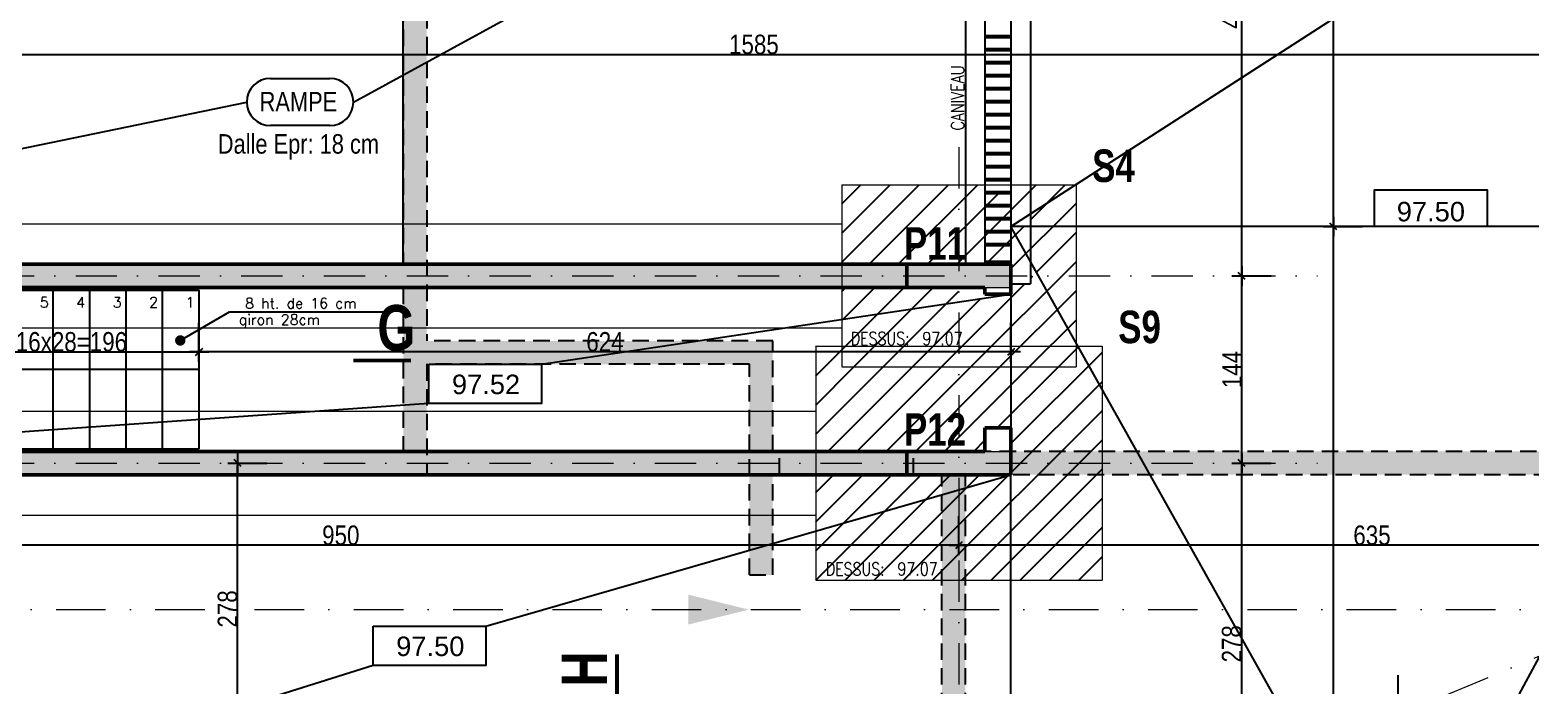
# Model space of a CAD drawing. Header units: centimetres. Extents: x 16433 to 114398, y -50094 to -12305.
# Drawn here: x 40197 to 41350, y -19021 to -18517 of the extents above; entities that cross this region are included whole.
import ezdxf
from ezdxf.enums import TextEntityAlignment as Align

# ---------------------------------------------------------------- set-up
doc = ezdxf.new("R2010")
doc.units = ezdxf.units.CM
doc.header["$LTSCALE"] = 0.5
for name, pattern in [('CACHEX2', [19.05, 12.7, -6.35]), ('TIRETPT2', [12.7, 6.35, -3.175, 0, -3.175]), ('TIRETPTX2', [50.8, 25.4, -12.7, 0, -12.7])]:
    doc.linetypes.add(name, pattern=pattern)
doc.layers.get('DEFPOINTS').update_dxf_attribs({"linetype": 'CONTINUOUS'})
for name, color, linetype in [('01_cote_gen', 4, 'CONTINUOUS'), ('01_linteaux', 2, 'CONTINUOUS'), ('01_murs_sup', 2, 'CACHEX2'), ('01_poch_murs', 253, 'CONTINUOUS'), ('01_poch_poteaux', 250, 'CONTINUOUS'), ('01_poch_Semelles', 253, 'CONTINUOUS'), ('01_texte', 230, 'CONTINUOUS'), ('0DESSIN8', 8, 'CONTINUOUS'), ('AA_COTES', 2, 'CONTINUOUS')]:
    doc.layers.add(name, color=color, linetype=linetype)
for name, color, linetype, lineweight in [('01_murs_coup', 5, 'CONTINUOUS', 60), ('01_poch_pot', 250, 'CONTINUOUS', 0), ('01_Reseaux', 5, 'TIRETPTX2', 18), ('01_sem', 42, 'CONTINUOUS', 15), ('01_tram_axes', 2, 'TIRETPTX2', 9)]:
    doc.layers.add(name, color=color, linetype=linetype, lineweight=lineweight)
doc.styles.add('52', font='romans.shx', dxfattribs={"height": 8})
doc.styles.add('ARIAL', font='arial.ttf')
doc.styles.add('impact', font='impact.ttf')
doc.styles.add('MATTE_TXT', font='arial.ttf')
doc.styles.add('SIMPLEX1', font='SIMPLEX.shx', dxfattribs={"width": 0.8, "height": 10})
doc.styles.add('STYLE2', font='ARIALN.TTF')
doc.dimstyles.new('JB50', dxfattribs={"dimscale": 0.1, "dimtxt": 150, "dimasz": 15, "dimexe": 0.1, "dimexo": 0.1, "dimgap": 0.09, "dimtad": 1, "dimdec": 1, "dimdsep": 46, "dimtxsty": 'STYLE2', "dimblk1": 'BOND_G', "dimblk2": 'BOND_D', "dimsah": 1, "dimcen": 1.5, "dimdle": 0.01, "dimse1": 1, "dimse2": 1, "dimclrd": 4, "dimclre": 2, "dimclrt": 6, "dimazin": 2, "dimtfac": 2.333333, "dimtdec": 1, "dimtix": 1, "dimtmove": 2, "dimatfit": 3, "dimldrblk": 'BOND_G', "dimfxl": 1, "dimtolj": 1, "dimtzin": 0, "dimarcsym": 0})

# ---------------------------------------------------------------- blocks, each defined once
blk = doc.blocks.new('BOND_G')
at = {"layer": 'AA_COTES', "color": 0}
for p, q in [((0, -5), (0, 15)), ((5, 0), (-5, 0)), ((1.77, 1.77), (-1.77, -1.77))]:
    blk.add_line(p, q, dxfattribs=at)
blk = doc.blocks.new('BOND_D')
at = {"layer": 'AA_COTES', "color": 0}
for p, q in [((5, 0), (-5, 0)), ((-1.77, -1.77), (1.77, 1.77)), ((0, 5), (0, -15))]:
    blk.add_line(p, q, dxfattribs=at)
blk = doc.blocks.new('*D95')
at = {"layer": '01_cote_gen', "color": 4, "lineweight": -2, "transparency": 16777216}
blk.add_line((39962.1, -18536.2), (41544.1, -18536.2), dxfattribs=at)
at = {"layer": 'DEFPOINTS', "color": 0, "transparency": 16777216}
for p in [(41545.6, -18536.2), (39960.6, -18597.3), (41545.6, -18617.3)]:
    blk.add_point(p, dxfattribs=at)
at = {"layer": '01_cote_gen', "color": 4, "lineweight": -2, "transparency": 16777216, "xscale": 1.5, "yscale": 1.5, "zscale": 1.5, "rotation": 180}
blk.add_blockref('BOND_G', (39960.6, -18536.2), dxfattribs=at)
at = {"layer": '01_cote_gen', "color": 4, "lineweight": -2, "transparency": 16777216, "xscale": 1.5, "yscale": 1.5, "zscale": 1.5}
blk.add_blockref('BOND_D', (41545.6, -18536.2), dxfattribs=at)
at = {"layer": '01_cote_gen', "color": 6, "transparency": 16777216, "insert": (40753.1, -18528.5), "char_height": 15, "attachment_point": 5, "style": 'STYLE2'}
blk.add_mtext('\\A1;1585', dxfattribs=at)
blk = doc.blocks.new('*D180')
at = {"layer": '01_cote_gen', "color": 4, "lineweight": -2, "transparency": 16777216}
blk.add_line((39637.5, -20578), (39637.5, -18084), dxfattribs=at)
at = {"layer": 'DEFPOINTS', "color": 0, "transparency": 16777216}
for p in [(39637.5, -18082.5), (39720.7, -18082.5), (40307.6, -20579.5)]:
    blk.add_point(p, dxfattribs=at)
at = {"layer": '01_cote_gen', "color": 4, "lineweight": -2, "transparency": 16777216, "xscale": 1.5, "yscale": 1.5, "zscale": 1.5}
for name, p, rotation in [('BOND_D', (39637.5, -18082.5), 90), ('BOND_G', (39637.5, -20579.5), 270)]:
    blk.add_blockref(name, p, dxfattribs=dict(at, rotation=rotation))
at = {"layer": '01_cote_gen', "color": 6, "transparency": 16777216, "insert": (39629.8, -19331), "char_height": 15, "attachment_point": 5, "rotation": 90, "style": 'STYLE2'}
blk.add_mtext('\\A1;2497', dxfattribs=at)
blk = doc.blocks.new('*D185')
at = {"layer": '01_cote_gen', "color": 4, "lineweight": -2, "transparency": 16777216}
blk.add_line((40949.1, -18765), (40328.1, -18765), dxfattribs=at)
at = {"layer": 'DEFPOINTS', "color": 0, "transparency": 16777216}
for p in [(40326.6, -18733), (40950.6, -18739), (40326.6, -18765)]:
    blk.add_point(p, dxfattribs=at)
at = {"layer": '01_cote_gen', "color": 4, "lineweight": -2, "transparency": 16777216, "xscale": 1.5, "yscale": 1.5, "zscale": 1.5, "rotation": 180}
blk.add_blockref('BOND_D', (40326.6, -18765), dxfattribs=at)
at = {"layer": '01_cote_gen', "color": 4, "lineweight": -2, "transparency": 16777216, "xscale": 1.5, "yscale": 1.5, "zscale": 1.5}
blk.add_blockref('BOND_G', (40950.6, -18765), dxfattribs=at)
at = {"layer": '01_cote_gen', "color": 6, "transparency": 16777216, "insert": (40638.6, -18757.3), "char_height": 15, "attachment_point": 5, "style": 'STYLE2'}
blk.add_mtext('\\A1;624', dxfattribs=at)
blk = doc.blocks.new('*D193')
at = {"layer": '01_cote_gen', "color": 4, "lineweight": -2, "transparency": 16777216}
blk.add_line((41128, -19127), (41128, -18852), dxfattribs=at)
at = {"layer": 'DEFPOINTS', "color": 0, "transparency": 16777216}
for p in [(41128, -18850.5), (41422.4, -18850.5), (41355.1, -19128.5)]:
    blk.add_point(p, dxfattribs=at)
at = {"layer": '01_cote_gen', "color": 4, "lineweight": -2, "transparency": 16777216, "xscale": 1.5, "yscale": 1.5, "zscale": 1.5}
for name, p, rotation in [('BOND_D', (41128, -18850.5), 90), ('BOND_G', (41128, -19128.5), 270)]:
    blk.add_blockref(name, p, dxfattribs=dict(at, rotation=rotation))
at = {"layer": '01_cote_gen', "color": 6, "transparency": 16777216, "insert": (41120.3, -18989.5), "char_height": 15, "attachment_point": 5, "rotation": 90, "style": 'STYLE2'}
blk.add_mtext('\\A1;278', dxfattribs=at)
blk = doc.blocks.new('*D195')
at = {"layer": '01_cote_gen', "color": 4, "lineweight": -2, "transparency": 16777216}
blk.add_line((41128, -18849), (41128, -18708), dxfattribs=at)
at = {"layer": 'DEFPOINTS', "color": 0, "transparency": 16777216}
for p in [(41128, -18706.5), (41186.3, -18706.5), (41186.3, -18850.5)]:
    blk.add_point(p, dxfattribs=at)
at = {"layer": '01_cote_gen', "color": 4, "lineweight": -2, "transparency": 16777216, "xscale": 1.5, "yscale": 1.5, "zscale": 1.5}
for name, p, rotation in [('BOND_D', (41128, -18706.5), 90), ('BOND_G', (41128, -18850.5), 270)]:
    blk.add_blockref(name, p, dxfattribs=dict(at, rotation=rotation))
at = {"layer": '01_cote_gen', "color": 6, "transparency": 16777216, "insert": (41120.5, -18778.5), "char_height": 15, "attachment_point": 5, "rotation": 90, "style": 'STYLE2'}
blk.add_mtext('\\A1;144', dxfattribs=at)
blk = doc.blocks.new('*D196')
at = {"layer": '01_cote_gen', "color": 4, "lineweight": -2, "transparency": 16777216}
blk.add_line((41128, -18705), (41128, -18299), dxfattribs=at)
at = {"layer": 'DEFPOINTS', "color": 0, "transparency": 16777216}
for p in [(41062.9, -18297.5), (41128, -18297.5), (41186.3, -18706.5)]:
    blk.add_point(p, dxfattribs=at)
at = {"layer": '01_cote_gen', "color": 4, "lineweight": -2, "transparency": 16777216, "xscale": 1.5, "yscale": 1.5, "zscale": 1.5}
for name, p, rotation in [('BOND_D', (41128, -18297.5), 90), ('BOND_G', (41128, -18706.5), 270)]:
    blk.add_blockref(name, p, dxfattribs=dict(at, rotation=rotation))
at = {"layer": '01_cote_gen', "color": 6, "transparency": 16777216, "insert": (41120.3, -18502), "char_height": 15, "attachment_point": 5, "rotation": 90, "style": 'STYLE2'}
blk.add_mtext('\\A1;409', dxfattribs=at)
blk = doc.blocks.new('*D203')
at = {"layer": '01_cote_gen', "color": 4, "lineweight": -2, "transparency": 16777216}
blk.add_line((40356.3, -19127), (40356.3, -18852), dxfattribs=at)
at = {"layer": 'DEFPOINTS', "color": 0, "transparency": 16777216}
for p in [(40356.3, -18850.5), (40434.3, -18850.5), (40412.1, -19128.5)]:
    blk.add_point(p, dxfattribs=at)
at = {"layer": '01_cote_gen', "color": 4, "lineweight": -2, "transparency": 16777216, "xscale": 1.5, "yscale": 1.5, "zscale": 1.5}
for name, p, rotation in [('BOND_D', (40356.3, -18850.5), 90), ('BOND_G', (40356.3, -19128.5), 270)]:
    blk.add_blockref(name, p, dxfattribs=dict(at, rotation=rotation))
at = {"layer": '01_cote_gen', "color": 6, "transparency": 16777216, "insert": (40348.6, -18962.7), "char_height": 15, "attachment_point": 5, "rotation": 90, "style": 'STYLE2'}
blk.add_mtext('\\A1;278', dxfattribs=at)
blk = doc.blocks.new('*D287')
at = {"layer": '01_cote_gen', "color": 4, "lineweight": -2, "transparency": 16777216}
blk.add_line((40909.1, -18913.7), (39962.1, -18913.7), dxfattribs=at)
at = {"layer": 'DEFPOINTS', "color": 0, "transparency": 16777216}
for p in [(39960.6, -18913.7), (39960.6, -18921.3), (40910.6, -18921.3)]:
    blk.add_point(p, dxfattribs=at)
at = {"layer": '01_cote_gen', "color": 4, "lineweight": -2, "transparency": 16777216, "xscale": 1.5, "yscale": 1.5, "zscale": 1.5, "rotation": 180}
blk.add_blockref('BOND_D', (39960.6, -18913.7), dxfattribs=at)
at = {"layer": '01_cote_gen', "color": 4, "lineweight": -2, "transparency": 16777216, "xscale": 1.5, "yscale": 1.5, "zscale": 1.5}
blk.add_blockref('BOND_G', (40910.6, -18913.7), dxfattribs=at)
at = {"layer": '01_cote_gen', "color": 6, "transparency": 16777216, "insert": (40435.6, -18906.1), "char_height": 15, "attachment_point": 5, "style": 'STYLE2'}
blk.add_mtext('\\A1;950', dxfattribs=at)
blk = doc.blocks.new('*D288')
at = {"layer": '01_cote_gen', "color": 4, "lineweight": -2, "transparency": 16777216}
blk.add_line((41544.1, -18913.7), (40912.1, -18913.7), dxfattribs=at)
at = {"layer": 'DEFPOINTS', "color": 0, "transparency": 16777216}
for p in [(40910.6, -18891.2), (41545.6, -18885.2), (40910.6, -18913.7)]:
    blk.add_point(p, dxfattribs=at)
at = {"layer": '01_cote_gen', "color": 4, "lineweight": -2, "transparency": 16777216, "xscale": 1.5, "yscale": 1.5, "zscale": 1.5, "rotation": 180}
blk.add_blockref('BOND_D', (40910.6, -18913.7), dxfattribs=at)
at = {"layer": '01_cote_gen', "color": 4, "lineweight": -2, "transparency": 16777216, "xscale": 1.5, "yscale": 1.5, "zscale": 1.5}
blk.add_blockref('BOND_G', (41545.6, -18913.7), dxfattribs=at)
at = {"layer": '01_cote_gen', "color": 6, "transparency": 16777216, "insert": (41228.1, -18906.1), "char_height": 15, "attachment_point": 5, "style": 'STYLE2'}
blk.add_mtext('\\A1;635', dxfattribs=at)
blk = doc.blocks.new('*D436')
at = {"layer": '01_cote_gen', "color": 4, "lineweight": -2, "transparency": 16777216}
blk.add_line((40132.1, -18765), (40325.1, -18765), dxfattribs=at)
at = {"layer": 'DEFPOINTS', "color": 0, "transparency": 16777216}
for p in [(40326.6, -18765), (40130.6, -18791.2), (40326.6, -18791.2)]:
    blk.add_point(p, dxfattribs=at)
at = {"layer": '01_cote_gen', "color": 4, "lineweight": -2, "transparency": 16777216, "xscale": 1.5, "yscale": 1.5, "zscale": 1.5, "rotation": 180}
blk.add_blockref('BOND_G', (40130.6, -18765), dxfattribs=at)
at = {"layer": '01_cote_gen', "color": 4, "lineweight": -2, "transparency": 16777216, "xscale": 1.5, "yscale": 1.5, "zscale": 1.5}
blk.add_blockref('BOND_D', (40326.6, -18765), dxfattribs=at)
at = {"layer": '01_cote_gen', "color": 6, "transparency": 16777216, "insert": (40228.6, -18757.3), "char_height": 15, "attachment_point": 5, "style": 'STYLE2'}
blk.add_mtext('\\A1;16x28=196', dxfattribs=at)
blk = doc.blocks.new('*D541')
at = {"layer": '01_cote_gen', "color": 4, "lineweight": -2, "transparency": 16777216}
blk.add_line((41198.4, -19697), (41198.4, -18670), dxfattribs=at)
at = {"layer": 'DEFPOINTS', "color": 0, "transparency": 16777216}
for p in [(41194, -18668.5), (41198.4, -18668.5), (41244.6, -19698.5)]:
    blk.add_point(p, dxfattribs=at)
at = {"layer": '01_cote_gen', "color": 4, "lineweight": -2, "transparency": 16777216, "xscale": 1.5, "yscale": 1.5, "zscale": 1.5}
for name, p, rotation in [('BOND_D', (41198.4, -18668.5), 90), ('BOND_G', (41198.4, -19698.5), 270)]:
    blk.add_blockref(name, p, dxfattribs=dict(at, rotation=rotation))
at = {"layer": '01_cote_gen', "color": 6, "transparency": 16777216, "insert": (41190.8, -19183.5), "char_height": 15, "attachment_point": 5, "rotation": 90, "style": 'STYLE2'}
blk.add_mtext('\\A1;1030', dxfattribs=at)
blk = doc.blocks.new('*D542')
at = {"layer": '01_cote_gen', "color": 4, "lineweight": -2, "transparency": 16777216}
blk.add_line((41198.4, -18667), (41198.4, -18110), dxfattribs=at)
at = {"layer": 'DEFPOINTS', "color": 0, "transparency": 16777216}
for p in [(41186.1, -18108.5), (41198.4, -18108.5), (41162.1, -18668.5)]:
    blk.add_point(p, dxfattribs=at)
at = {"layer": '01_cote_gen', "color": 4, "lineweight": -2, "transparency": 16777216, "xscale": 1.5, "yscale": 1.5, "zscale": 1.5}
for name, p, rotation in [('BOND_D', (41198.4, -18108.5), 90), ('BOND_G', (41198.4, -18668.5), 270)]:
    blk.add_blockref(name, p, dxfattribs=dict(at, rotation=rotation))
at = {"layer": '01_cote_gen', "color": 6, "transparency": 16777216, "insert": (41190.8, -18388.5), "char_height": 15, "attachment_point": 5, "rotation": 90, "style": 'STYLE2'}
blk.add_mtext('\\A1;560', dxfattribs=at)

msp = doc.modelspace()

# ---------------------------------------------------------------- hatches: boundary and pattern name
at = {"layer": '01_murs_sup'}
h = msp.add_hatch(dxfattribs=at)
h.set_pattern_fill('DASH', color=256, scale=2.5, angle=135)
h.set_pattern_definition([(135, (25186.803, -57921.042), (-11.2253202, 2e-15), [7.9375, -7.9375])])
h.paths.add_polyline_path([(41233.633, -19703.484), (41233.633, -19683.484), (41215.633, -19683.484), (41215.633, -19703.484), (41113.633, -19703.484), (41113.633, -19721.484), (41308.633, -19721.484), (41308.633, -20561.484), (41014.633, -20561.484), (41014.633, -20537.484), (40998.633, -20537.484), (40998.633, -20577.484), (42150.633, -20577.484), (42150.633, -20282.484), (42134.633, -20282.484), (42134.633, -20561.484), (41328.633, -20561.484), (41328.633, -19703.484)])
h.paths.add_polyline_path([(41733.633, -20307.484), (41733.633, -20327.484), (41803.633, -20327.484), (41803.633, -20307.484)], flags=17)
h.paths.add_polyline_path([(41914.633, -19897.484), (41914.633, -19948.484), (41930.633, -19948.484), (41930.633, -19932.484), (41930.633, -19897.484)], flags=17)
h.paths.add_polyline_path([(42055.633, -19932.484), (42055.633, -19948.484), (42134.633, -19948.484), (42134.633, -20192.484), (42150.633, -20192.484), (42150.633, -19932.484)], flags=17)
h.paths.add_polyline_path([(41770.633, -19557.484), (41770.633, -19367.484), (41754.633, -19367.484), (41754.633, -19555.484), (40915.633, -19555.484), (40915.633, -19333.484), (40897.633, -19333.484), (40897.633, -19573.484), (41215.633, -19573.484), (41215.633, -19580.484), (41233.633, -19580.484), (41233.633, -19573.484), (41914.633, -19573.484), (41914.633, -19617.484), (41930.633, -19617.484), (41930.633, -19557.484)])
h.paths.add_polyline_path([(41590.633, -19211.484), (41590.633, -19197.484), (41574.633, -19197.484), (41574.633, -19227.484), (41754.633, -19227.484), (41754.633, -19277.484), (41770.633, -19277.484), (41770.633, -19211.484)])
h.paths.add_polyline_path([(40875.633, -18841.484), (40875.633, -18859.484), (40897.633, -18859.484), (40897.633, -19230.484), (40915.633, -19230.484), (40915.633, -18859.484), (41574.633, -18859.484), (41574.633, -18897.484), (41590.633, -18897.484), (41590.633, -18857.484), (41770.633, -18857.484), (41770.633, -18762.484), (41754.633, -18762.484), (41754.633, -18841.484)])
h.paths.add_polyline_path([(41754.633, -18477.484), (41754.633, -18637.484), (41770.633, -18637.484), (41770.633, -18477.484)])
h.paths.add_polyline_path([(41685.633, -18137.484), (41685.633, -18153.484), (41754.633, -18153.484), (41754.633, -18297.484), (41770.633, -18297.484), (41770.633, -18137.484)])
h.paths.add_polyline_path([(41344.633, -18057.484), (41344.633, -18153.484), (41505.633, -18153.484), (41505.633, -18137.484), (41360.633, -18137.484), (41360.633, -18057.484)])
h.paths.add_polyline_path([(41185.633, -18371.484), (41185.633, -18486.484), (41205.633, -18486.484), (41205.633, -18371.484)], flags=17)
h.paths.add_polyline_path([(40485.633, -17917.484), (40485.633, -18287.484), (39976.633, -18287.484), (39976.633, -18082.484), (39960.633, -18082.484), (39960.633, -18328.484), (39976.633, -18328.484), (39976.633, -18307.484), (40483.633, -18307.484), (40483.633, -18697.484), (39976.633, -18697.484), (39976.633, -18678.484), (39960.633, -18678.484), (39960.633, -18718.484), (39976.633, -18718.484), (39976.633, -18715.484), (40483.633, -18715.484), (40483.633, -18841.484), (39976.633, -18841.484), (39976.633, -18821.484), (39960.633, -18821.484), (39960.633, -19249.747), (39976.633, -19249.747), (39976.633, -19207.484), (40005.633, -19207.484), (40005.633, -19189.484), (39976.633, -19189.484), (39976.633, -18859.484), (40501.633, -18859.484), (40501.633, -18774.484), (40749.633, -18774.484), (40749.633, -18936.484), (40767.633, -18936.484), (40767.633, -18859.484), (40772.633, -18859.484), (40772.633, -18841.484), (40767.633, -18841.484), (40767.633, -18756.484), (40501.633, -18756.484), (40501.633, -18465.484), (40785.633, -18465.484), (40785.633, -18447.484), (40501.633, -18447.484), (40501.633, -17933.484), (40765.633, -17933.484), (40765.633, -18354.484), (40785.633, -18354.484), (40785.633, -17933.484), (41344.633, -17933.484), (41344.633, -17967.484), (41360.633, -17967.484), (41360.633, -17917.484)])
at = {"layer": '01_poch_murs'}
h = msp.add_hatch(color=256, dxfattribs=at)
h.dxf.hatch_style = 1
h.paths.add_polyline_path([(40428.633, -19154.484), (39978.633, -19154.484), (39978.633, -18859.484), (40870.633, -18859.484), (40870.633, -18841.484), (39978.633, -18841.484), (39978.633, -18715.484), (40870.633, -18715.484), (40870.633, -18697.484), (39978.633, -18697.484), (39978.633, -18307.484), (40950.633, -18307.484), (40950.633, -18282.485), (40930.633, -18282.484), (40930.633, -18287.484), (40505.633, -18287.484), (40505.633, -17937.484), (40930.633, -17937.484), (40930.633, -18099.484), (40950.633, -18099.484), (40950.633, -17603.484), (41295.633, -17603.484), (41295.633, -17918.484), (41313.633, -17918.484), (41313.633, -17603.484), (41313.633, -17583.484), (40930.633, -17583.484), (40930.633, -17917.484), (40485.633, -17917.484), (40485.633, -18287.484), (39978.633, -18287.484), (39978.633, -18082.484), (39960.633, -18082.484), (39960.633, -20297.466), (40307.633, -20297.484), (40307.633, -20579.484), (42636.633, -20579.484), (42636.633, -20559.484), (42616.632, -20559.484), (42036.633, -20559.484), (40327.633, -20559.484), (40327.633, -20277.485), (39978.633, -20277.467), (39978.633, -19396.747), (39985.633, -19396.747), (39985.633, -19242.747), (39978.633, -19242.747), (39978.633, -19172.484), (40428.633, -19172.484)])
at = {"layer": '01_poch_pot'}
h = msp.add_hatch(color=256, dxfattribs=at)
h.dxf.hatch_style = 1
h.paths.add_polyline_path([(40940.636, -18697.484), (40870.633, -18697.484), (40870.633, -18706.484), (40940.636, -18706.484)])
h.paths.add_polyline_path([(40940.636, -18706.484), (40870.633, -18706.484), (40870.633, -18715.484), (40930.633, -18715.484), (40940.636, -18715.484)])
h.paths.add_polyline_path([(40950.633, -18697.484), (40940.636, -18697.484), (40940.636, -18706.484), (40950.633, -18706.484)])
h.paths.add_polyline_path([(40950.633, -18706.484), (40940.636, -18706.484), (40940.636, -18715.484), (40950.633, -18715.484)])
h = msp.add_hatch(color=256, dxfattribs=at)
h.dxf.hatch_style = 1
h.paths.add_polyline_path([(40940.636, -18841.484), (40870.633, -18841.484), (40870.633, -18850.484), (40940.636, -18850.484)])
h.paths.add_polyline_path([(40940.636, -18850.484), (40870.633, -18850.484), (40870.633, -18859.484), (40930.633, -18859.484), (40940.636, -18859.484)])
h.paths.add_polyline_path([(40950.633, -18841.484), (40940.636, -18841.484), (40940.636, -18850.484), (40950.633, -18850.484)])
h.paths.add_polyline_path([(40950.633, -18850.484), (40940.636, -18850.484), (40940.636, -18859.484), (40950.633, -18859.484)])
at = {"layer": '01_poch_Semelles', "linetype": 'CACHEX2', "ltscale": 2}
h = msp.add_hatch(dxfattribs=at)
h.set_pattern_fill('ANSI31', color=256, scale=5)
h.paths.add_polyline_path([(40910.633, -18636.484), (40820.633, -18636.484), (40820.633, -18697.484), (40910.633, -18697.484)])
h.paths.add_polyline_path([(40915.633, -18636.484), (40910.633, -18636.484), (40910.633, -18697.484), (40915.633, -18697.484)])
h.paths.add_polyline_path([(40930.633, -18636.484), (40915.633, -18636.484), (40915.633, -18697.484), (40930.633, -18697.484)])
h.paths.add_polyline_path([(40950.633, -18642.484), (40930.633, -18642.484), (40930.633, -18652.484), (40950.633, -18652.484)])
h.paths.add_polyline_path([(40950.633, -18652.484), (40930.633, -18652.484), (40930.633, -18662.484), (40950.633, -18662.484)])
h.paths.add_polyline_path([(40950.633, -18662.484), (40930.633, -18662.484), (40930.633, -18672.484), (40950.633, -18672.484)])
h.paths.add_polyline_path([(40950.633, -18672.484), (40930.633, -18672.484), (40930.633, -18682.484), (40950.633, -18682.484)])
h.paths.add_polyline_path([(40950.633, -18682.484), (40930.633, -18682.484), (40930.633, -18695.984), (40950.633, -18695.984)])
h.paths.add_polyline_path([(40965.633, -18668.489), (40950.633, -18668.489), (40965.633, -18695.246)])
h.paths.add_polyline_path([(40950.633, -18668.489), (40950.633, -18672.484), (40950.633, -18682.484), (40950.633, -18695.984), (40950.633, -18697.484), (40950.633, -18706.484), (40965.633, -18706.484), (40965.633, -18695.246)])
h.paths.add_polyline_path([(40965.633, -18636.484), (40950.633, -18636.484), (40950.633, -18668.489), (40965.633, -18658.8)])
h.paths.add_polyline_path([(41000.178, -18636.484), (40965.633, -18636.484), (40965.633, -18658.8)], flags=17)
h.paths.add_polyline_path([(41000.633, -18636.484), (41000.178, -18636.484), (40965.633, -18658.8), (40965.633, -18668.489), (41000.633, -18668.489)])
h.paths.add_polyline_path([(41000.633, -18668.489), (40965.633, -18668.489), (40965.633, -18695.246), (40971.933, -18706.484), (41000.633, -18706.484)])
h.paths.add_polyline_path([(41000.633, -18706.484), (40971.933, -18706.484), (41000.633, -18757.679)], flags=17)
h.paths.add_polyline_path([(40971.933, -18706.484), (40965.633, -18706.484), (40965.633, -18712.484), (40950.633, -18712.484), (40950.633, -18720.484), (40950.639, -18720.484), (40950.633, -18720.485), (40950.633, -18760.484), (41000.633, -18760.484), (41000.633, -18757.679)])
h.paths.add_polyline_path([(41000.633, -18760.484), (40950.633, -18760.484), (40950.633, -18776.484), (41000.633, -18776.484)])
h.paths.add_polyline_path([(40950.633, -18760.484), (40910.633, -18760.484), (40910.633, -18776.484), (40950.633, -18776.484)])
h.paths.add_polyline_path([(40950.633, -18720.485), (40910.633, -18726.473), (40910.633, -18760.484), (40950.633, -18760.484)])
h.paths.add_polyline_path([(40910.633, -18726.473), (40820.633, -18739.945), (40820.633, -18760.484), (40910.633, -18760.484)])
h.paths.add_polyline_path([(40910.633, -18715.484), (40820.633, -18715.484), (40820.633, -18739.945), (40910.633, -18726.473)])
h.paths.add_polyline_path([(40910.633, -18760.484), (40820.633, -18760.484), (40820.633, -18776.484), (40910.633, -18776.484)])
h.paths.add_polyline_path([(40866.052, -18701.095), (40918.515, -18701.095), (40918.515, -18663.595), (40866.052, -18663.595)], flags=9)
h.paths.add_polyline_path([(40879.515, -18761.82), (40916.515, -18761.82), (40916.515, -18746.82), (40879.515, -18746.82)], flags=9)
h.paths.add_polyline_path([(40823.992, -18761.82), (40876.23, -18761.82), (40876.23, -18746.82), (40823.992, -18746.82)], flags=9)
h = msp.add_hatch(dxfattribs=at)
h.set_pattern_fill('ANSI31', color=256, scale=5)
h.paths.add_polyline_path([(40910.633, -18776.484), (40820.633, -18776.484), (40820.633, -18760.484), (40800.633, -18760.484), (40800.633, -18841.484), (40910.633, -18841.484)])
h.paths.add_polyline_path([(41020.633, -18793.355), (41002.205, -18760.484), (41000.633, -18760.484), (41000.633, -18776.484), (40950.633, -18776.484), (40950.633, -18823.484), (40950.633, -18850.484), (41020.633, -18850.484)])
h.paths.add_polyline_path([(40950.633, -18776.484), (40910.633, -18776.484), (40910.633, -18841.484), (40930.633, -18841.484), (40930.633, -18823.484), (40950.633, -18823.484)])
h.paths.add_polyline_path([(41020.633, -18760.484), (41002.205, -18760.484), (41020.633, -18793.355)], flags=17)
h.paths.add_polyline_path([(41020.633, -18850.484), (40950.633, -18850.484), (40950.633, -18859.484), (40950.633, -18940.484), (41020.633, -18940.484)])
h.paths.add_polyline_path([(40950.633, -18859.484), (40910.633, -18871.031), (40910.633, -18940.484), (40950.633, -18940.484)])
h.paths.add_polyline_path([(40950.633, -18859.484), (40910.633, -18859.484), (40910.633, -18871.031)])
h.paths.add_polyline_path([(40910.633, -18859.484), (40800.633, -18859.484), (40800.633, -18902.784), (40910.633, -18871.031)])
h.paths.add_polyline_path([(40910.633, -18871.031), (40800.633, -18902.784), (40800.633, -18940.484), (40910.633, -18940.484)])
h.paths.add_polyline_path([(40864.017, -18844.374), (40920.549, -18844.374), (40920.549, -18806.156), (40864.017, -18806.156)], flags=9)
h.paths.add_polyline_path([(40860.34, -18939.14), (40897.34, -18939.14), (40897.34, -18924.14), (40860.34, -18924.14)], flags=24)
h.paths.add_polyline_path([(40804.817, -18939.14), (40857.055, -18939.14), (40857.055, -18924.14), (40804.817, -18924.14)], flags=24)

# ---------------------------------------------------------------- linework, layer by layer
at = {"layer": '01_linteaux'}
for p, q in [((40965.633, -18292.484), (40965.633, -18712.484)), ((40915.633, -18307.484), (40915.633, -18697.484)), ((40930.633, -18307.484), (40930.633, -18697.484)), ((40950.633, -18307.484), (40950.633, -18697.484)), ((40130.633, -18717.484), (40326.633, -18717.484)), ((40214.633, -18839.484), (40214.633, -18717.484)), ((40242.633, -18839.484), (40242.633, -18717.484)), ((40270.633, -18839.484), (40270.633, -18717.484)), ((40298.633, -18839.484), (40298.633, -18717.484)), ((40326.633, -18839.484), (40326.633, -18717.484)), ((40950.633, -18712.484), (40965.633, -18712.484)), ((40326.633, -18778.484), (40130.633, -18778.484)), ((40130.633, -18839.484), (40326.633, -18839.484))]:
    msp.add_line(p, q, dxfattribs=at)
at = {"layer": '01_murs_coup', "linetype": 'Continuous', "lineweight": 50}
for p, q in [((39978.633, -18697.484), (40950.633, -18697.484)), ((40950.633, -18697.484), (40950.633, -18720.484)), ((39978.633, -18715.484), (40930.633, -18715.484)), ((40930.633, -18715.484), (40930.633, -18720.484)), ((40930.633, -18720.484), (40950.639, -18720.484)), ((40930.633, -18823.484), (40930.633, -18841.484)), ((40930.633, -18823.484), (40950.633, -18823.484)), ((40950.633, -18823.484), (40950.633, -18859.484)), ((39978.633, -18841.484), (40930.633, -18841.484)), ((39978.633, -18859.484), (40950.633, -18859.484))]:
    msp.add_line(p, q, dxfattribs=at)
at = {"layer": '01_murs_sup', "ltscale": 2}
for p, q in [((40483.633, -18307.484), (40483.633, -18697.484)), ((40501.633, -18465.484), (40501.633, -18756.484)), ((40483.633, -18697.484), (39976.633, -18697.484)), ((40483.633, -18715.484), (39976.633, -18715.484)), ((40483.633, -18715.484), (40483.633, -18841.484)), ((40767.633, -18756.484), (40501.633, -18756.484)), ((40767.633, -18841.484), (40767.633, -18756.484)), ((40501.633, -18774.484), (40501.633, -18859.484)), ((40749.633, -18774.484), (40501.633, -18774.484)), ((40749.633, -18936.484), (40749.633, -18774.484)), ((40483.633, -18841.484), (39976.633, -18841.484)), ((40772.633, -18841.484), (40767.633, -18841.484)), ((40772.633, -18859.484), (40772.633, -18841.484)), ((41754.633, -18841.484), (40875.633, -18841.484)), ((40875.633, -18859.484), (40875.633, -18841.484)), ((40501.633, -18859.484), (39976.633, -18859.484)), ((40772.633, -18859.484), (40767.633, -18859.484)), ((40767.633, -18936.484), (40767.633, -18859.484)), ((40897.633, -18859.484), (40875.633, -18859.484)), ((40897.633, -19230.484), (40897.633, -18859.484)), ((40915.633, -19230.484), (40915.633, -18859.484)), ((41574.633, -18859.484), (40915.633, -18859.484)), ((40749.633, -18936.484), (40767.633, -18936.484))]:
    msp.add_line(p, q, dxfattribs=at)
at = {"layer": '01_poch_murs', "const_width": 3}
for points in [[(40930.633, -18522.484), (40950.633, -18522.484)], [(40930.633, -18532.484), (40950.633, -18532.484)], [(40930.633, -18542.484), (40950.633, -18542.484)], [(40930.633, -18552.484), (40950.633, -18552.484)], [(40930.633, -18562.484), (40950.633, -18562.484)], [(40930.633, -18572.484), (40950.633, -18572.484)], [(40930.633, -18582.484), (40950.633, -18582.484)], [(40930.633, -18592.484), (40950.633, -18592.484)], [(40930.633, -18602.484), (40950.633, -18602.484)], [(40930.633, -18612.484), (40950.633, -18612.484)], [(40930.633, -18622.484), (40950.633, -18622.484)], [(40930.633, -18632.484), (40950.633, -18632.484)], [(40930.633, -18642.484), (40950.633, -18642.484)], [(40930.633, -18652.484), (40950.633, -18652.484)], [(40930.633, -18662.484), (40950.633, -18662.484)], [(40930.633, -18672.484), (40950.633, -18672.484)], [(40930.633, -18682.484), (40950.633, -18682.484)], [(40930.633, -18695.984), (40950.633, -18695.984)]]:
    msp.add_lwpolyline(points, dxfattribs=at)
at = {"layer": '01_poch_pot'}
for p, q in [((40930.633, -18715.484), (40950.633, -18715.484)), ((40930.633, -18841.484), (40950.633, -18841.484)), ((40930.633, -18859.484), (40950.633, -18859.484))]:
    msp.add_line(p, q, dxfattribs=at)
at = {"layer": '01_poch_poteaux', "linetype": 'Continuous', "lineweight": 50}
for p, q in [((40870.633, -18697.484), (40870.633, -18715.484)), ((40870.633, -18841.484), (40870.633, -18859.484))]:
    msp.add_line(p, q, dxfattribs=at)
at = {"layer": '01_Reseaux', "ltscale": 3}
for p, q in [((39987.833, -18963.213), (41397.274, -18963.213)), ((40296.133, -19440.484), (41397.274, -18982.161))]:
    msp.add_line(p, q, dxfattribs=at)
for points in [[(40749.206, -18963.213), (40702.622, -18951.688), (40702.622, -18963.213)], [(40749.206, -18963.213), (40702.622, -18974.737), (40702.622, -18963.213)]]:
    msp.add_solid(points, dxfattribs=at)
at = {"layer": '01_sem', "linetype": 'Continuous'}
for p, q in [((40820.633, -18636.484), (41000.633, -18636.484)), ((40820.633, -18636.484), (40820.633, -18776.484)), ((41000.633, -18636.484), (41000.633, -18776.484)), ((39978.633, -18666.484), (40820.633, -18666.484)), ((40028.633, -18746.484), (40820.633, -18746.484)), ((40800.633, -18760.484), (41020.633, -18760.484)), ((40800.633, -18760.484), (40800.633, -18940.484)), ((41020.633, -18760.484), (41020.633, -18940.484)), ((40820.633, -18776.484), (41000.633, -18776.484)), ((40028.633, -18810.484), (40800.633, -18810.484)), ((40028.633, -18890.484), (40800.633, -18890.484)), ((40800.633, -18940.484), (41020.633, -18940.484))]:
    msp.add_line(p, q, dxfattribs=at)
at = {"layer": '01_texte'}
for p, q in [((40445.337, -18572.711), (40930.633, -18307.484)), ((40483.633, -18697.484), (40483.633, -18307.484)), ((40950.633, -18668.489), (41353.133, -18408.487)), ((40381.542, -18554.529), (40427.155, -18554.529)), ((39758.633, -18697.484), (40363.36, -18572.711)), ((40427.155, -18590.894), (40381.542, -18590.894)), ((41228.13, -19163.487), (40950.633, -18668.489)), ((41535.633, -18668.489), (40950.633, -18668.489)), ((41268.13, -19163.487), (41535.633, -18668.489)), ((40589.8, -18774.5), (40950.639, -18720.484)), ((40950.633, -18720.484), (40950.633, -18823.484)), ((40312.239, -18756.147), (40350.048, -18734.166)), ((40350.048, -18734.166), (40468.449, -18734.166)), ((40503.223, -18804.596), (39978.633, -18841.484)), ((40546.955, -18976.011), (40950.633, -18859.484)), ((40950.633, -19119.484), (40950.633, -18859.484)), ((40460.378, -19006.107), (39988.633, -19154.484)), ((41248.13, -19094.381), (41248.13, -19013.694))]:
    msp.add_line(p, q, dxfattribs=at)
for points in [[(41316.548, -18668.489), (41229.971, -18668.489), (41229.971, -18640.393), (41316.548, -18640.393)], [(40503.223, -18774.5), (40589.8, -18774.5), (40589.8, -18804.596), (40503.223, -18804.596)], [(40460.378, -18976.011), (40546.955, -18976.011), (40546.955, -19006.107), (40460.378, -19006.107)]]:
    msp.add_lwpolyline(points, close=True, dxfattribs=at)
at = {"layer": '01_texte', "const_width": 4}
msp.add_lwpolyline([(40310.239, -18756.147, 1), (40314.239, -18756.147, 1)], format="xyb", close=True, dxfattribs=at)
at = {"layer": '01_texte', "const_width": 3}
for points in [[(40489.567, -18771.547), (40445.316, -18771.547)], [(40647.894, -18997.643), (40647.894, -19041.894)]]:
    msp.add_lwpolyline(points, dxfattribs=at)
at = {"layer": '01_texte'}
for centre, start, end in [((40381.542, -18572.711), 90, 270), ((40427.155, -18572.711), 270, 90)]:
    msp.add_arc(centre, 18.182, start, end, dxfattribs=at)
at = {"layer": '01_tram_axes', "linetype": 'TIRETPT2', "ltscale": 10}
for p, q in [((40910.633, -18607.506), (40910.633, -19235.047)), ((39723.041, -18706.484), (41186.35, -18706.484)), ((39723.041, -18850.484), (41186.35, -18850.484))]:
    msp.add_line(p, q, dxfattribs=at)
at = {"layer": '0DESSIN8'}
msp.add_line((41535.633, -18668.489), (40950.633, -18668.489), dxfattribs=at)

# ---------------------------------------------------------------- texts
at = {"layer": '01_texte', "style": 'SIMPLEX1', "width": 0.8}
msp.add_text('CANIVEAU', height=10, rotation=90, dxfattribs=at).set_placement((40917.654, -18569.513), align=Align.BOTTOM_CENTER)
at = {"layer": '01_texte', "width": 0.8}
for s, height, style, p in [('RAMPE', 15, 'MATTE_TXT', (40403.041, -18584.416)), ('Dalle Epr: 18 cm', 15, 'MATTE_TXT', (40403.041, -18616.935)), ('DESSUS:', 10, 'SIMPLEX1', (40850.111, -18762.653)), ('97.07', 10, 'SIMPLEX1', (40898.015, -18762.653)), ('DESSUS:', 10, 'SIMPLEX1', (40830.936, -18939.973)), ('97.07', 10, 'SIMPLEX1', (40878.84, -18939.973))]:
    msp.add_text(s, height=height, dxfattribs=dict(at, style=style)).set_placement(p, align=Align.BOTTOM_CENTER)
at = {"layer": '01_texte', "style": 'impact'}
for s, p in [('S4', (41029.481, -18641.743)), ('P11', (40892.283, -18701.516)), ('S9', (41049.481, -18765.743)), ('P12', (40892.283, -18844.675))]:
    msp.add_text(s, height=25, dxfattribs=at).set_placement(p, align=Align.BOTTOM_CENTER)
at = {"layer": '01_texte', "style": '52'}
for s, p in [('5', (40204.285, -18730.803)), ('4', (40232.285, -18730.803)), ('3', (40260.285, -18730.803)), ('2', (40288.285, -18730.803)), ('1', (40316.285, -18730.803)), ('8 ht. de 16 cm  ', (40362.046, -18731.533)), ('  giron 28cm', (40346.247, -18744.098))]:
    msp.add_text(s, height=8, dxfattribs=at).set_placement(p)
at = {"layer": '01_texte', "style": 'impact'}
for s, rotation, p in [('G', 0, (40478.28, -18774.399)), ('H', 90, (40650.747, -19008.93))]:
    msp.add_text(s, height=35, rotation=rotation, dxfattribs=at).set_placement(p, align=Align.BOTTOM_CENTER)
at = {"layer": '01_texte', "char_height": 15, "width": 90.385, "attachment_point": 5, "style": 'ARIAL'}
for s, insert in [('97.50', (41273.35, -18657.128)), ('{\\fArial|b0|i0|c238|p34;97.}52', (40547.233, -18790.037)), ('{\\fArial|b0|i0|c238|p34;97.}50', (40504.388, -18991.548))]:
    msp.add_mtext(s, dxfattribs=dict(at, insert=insert))

# ---------------------------------------------------------------- dimensions: what is measured, and where the dimension line sits
at = {"layer": '01_cote_gen'}
for base, p1, p2, picture, middle in [((39637.514, -18082.484), (40307.633, -20579.484), (39720.689, -18082.484), '*D180', (39629.846, -19330.984)), ((41198.426, -18108.484), (41162.083, -18668.489), (41186.143, -18108.484), '*D542', (41190.758, -18388.487)), ((41128.002, -18297.484), (41186.35, -18706.484), (41062.936, -18297.484), '*D196', (41120.335, -18501.984)), ((41198.426, -18668.489), (41244.6, -19698.484), (41193.976, -18668.489), '*D541', (41190.758, -19183.487)), ((41128.002, -18706.484), (41186.35, -18850.484), (41186.35, -18706.484), '*D195', (41120.463, -18778.484)), ((41128.002, -18850.484), (41355.11, -19128.484), (41422.448, -18850.484), '*D193', (41120.335, -18989.484))]:
    dim = msp.add_linear_dim(base=base, p1=p1, p2=p2, angle=90, dimstyle='JB50', dxfattribs=at)
    dim.commit()
    dim.dimension.update_dxf_attribs({"geometry": picture, "text_midpoint": middle})
for base, p1, p2, picture, middle in [((41545.633, -18536.216), (39960.633, -18597.349), (41545.633, -18617.31), '*D95', (40753.133, -18528.548)), ((40326.633, -18764.958), (40950.633, -18739.049), (40326.633, -18732.958), '*D185', (40638.633, -18757.29)), ((39960.633, -18913.721), (40910.633, -18921.276), (39960.633, -18921.276), '*D287', (40435.633, -18906.053)), ((40910.633, -18913.721), (41545.633, -18885.199), (40910.633, -18891.221), '*D288', (41228.133, -18906.053))]:
    dim = msp.add_linear_dim(base=base, p1=p1, p2=p2, dimstyle='JB50', dxfattribs=at)
    dim.commit()
    dim.dimension.update_dxf_attribs({"geometry": picture, "text_midpoint": middle})
dim = msp.add_linear_dim(base=(40326.633, -18764.958), p1=(40130.633, -18791.204), p2=(40326.633, -18791.204), text='16x28=196', dimstyle='JB50', dxfattribs=at)
dim.commit()
dim.dimension.update_dxf_attribs({"geometry": '*D436', "text_midpoint": (40228.633, -18757.29)})
dim = msp.add_linear_dim(base=(40356.296, -18850.484), p1=(40412.093, -19128.484), p2=(40434.348, -18850.484), angle=90, dimstyle='JB50', dxfattribs=at)
dim.commit()
dim.dimension.update_dxf_attribs({"geometry": '*D203', "text_midpoint": (40348.629, -18962.683), "dimtype": 160})

doc.saveas('drawing.dxf')
